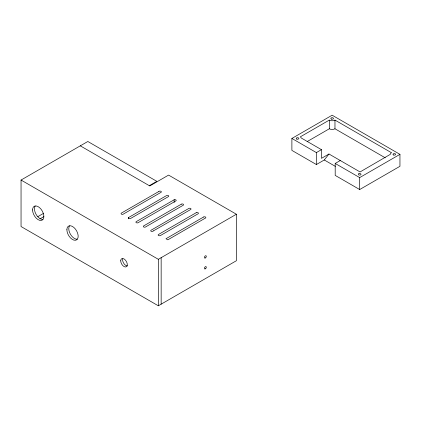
<?xml version="1.0" encoding="UTF-8"?>
<svg xmlns="http://www.w3.org/2000/svg" width="421" height="421" viewBox="0 0 421 421"><rect width="100%" height="100%" fill="white"/><g stroke="black" fill="none" stroke-linecap="round" stroke-linejoin="round"><path stroke-width="0.63" d="M340.268 160.522L335.195 163.453L335.195 175.399L359.687 189.539L399.95 166.295L399.95 154.349L332.148 115.207L291.89 138.451L291.89 150.397L316.382 164.537L324.281 159.98L328.98 154.007L360.06 171.952L390.32 154.349A3.989 2.305 0 0 1 391.488 152.723L334.969 120.09A3.989 2.305 0 0 1 329.327 120.09L300.352 136.82L301.441 138.109L321.46 149.66L321.46 158.349L328.98 154.007M80.3 145.84L149.781 185.95L168.589 175.094L236.391 214.236L236.391 260.725L158.328 305.793L21.05 226.535L21.05 180.046L87.826 141.493L156.833 181.335L149.308 185.682M37.874 216.626L43.558 213.347M39.932 218.894L43.91 216.594M128.663 217.483L166.495 195.602A1.331 0.768 0 0 1 168.247 195.539A1.331 0.768 0 0 1 168.589 196.528L130.478 218.531A1.331 0.768 0 0 1 128.873 218.41A1.331 0.768 0 0 1 128.663 217.483L128.663 218.783M173.699 200.043L136.293 221.604A1.331 0.768 0 0 0 136.425 222.756A1.331 0.768 0 0 0 138.383 222.53L175.794 200.97A1.331 0.768 0 0 0 175.91 199.959A1.331 0.768 0 0 0 174.189 199.764L173.947 199.901M307.172 141.572L329.327 128.779A3.989 2.305 0 0 0 334.969 128.779L385.268 157.822M291.89 138.451L316.382 152.591L321.46 149.66M21.05 180.046L158.328 259.304L236.391 214.236M335.195 163.453L359.687 177.594L399.95 154.349M324.281 159.98L335.342 166.369M359.687 177.594L359.687 189.539M334.969 120.09L334.969 128.779M329.327 120.09L329.327 128.779M316.382 152.591L316.382 164.537M174.189 199.764L174.189 202.369M161.154 257.678L161.154 304.167M158.328 259.304L158.328 305.793M127.542 265.904A4.668 2.694 60 0 1 123.885 263.514A4.668 2.694 60 0 1 122.706 258.82M42.91 219.383A7.978 4.61 60 0 1 36.101 214.415A7.978 4.61 60 0 1 35.206 206.032M77.232 239.202A7.978 4.61 60 0 1 70.423 234.229A7.978 4.61 60 0 1 69.523 225.845M153.355 230.913L152.413 231.455A1.331 0.768 0 0 1 150.918 231.097A1.331 0.768 0 0 1 151.128 230.171L188.534 208.611A1.331 0.768 0 0 1 190.497 208.384A1.331 0.768 0 0 1 190.629 209.537L153.355 230.913M158.864 191.481L121.459 213.042A1.331 0.768 0 0 0 121.343 214.052A1.331 0.768 0 0 0 123.064 214.247L161.169 192.25A1.331 0.768 0 0 0 160.685 191.197A1.331 0.768 0 0 0 158.864 191.481M181.33 204.169L143.708 225.888A1.331 0.768 0 0 0 143.84 227.04A1.331 0.768 0 0 0 145.803 226.814L183.209 205.253A1.331 0.768 0 0 0 183.209 204.169A1.331 0.768 0 0 0 181.33 204.169M196.165 212.731L158.543 234.45A1.331 0.768 0 0 0 158.543 235.539A1.331 0.768 0 0 0 160.427 235.539L198.044 213.815A1.331 0.768 0 0 0 198.044 212.731A1.331 0.768 0 0 0 196.165 212.731M203.58 217.015L165.963 238.733L167.842 239.817L205.185 218.22A1.331 0.768 0 0 0 205.58 217.089A1.331 0.768 0 0 0 203.58 217.015M358.918 173.71L358.666 173.847A1.331 0.768 0 0 0 359.35 175.078A1.331 0.768 0 0 0 360.997 174.199A1.331 0.768 0 0 0 358.918 173.71M393.588 154.996A1.331 0.768 0 0 0 395.635 154.391A1.331 0.768 0 0 0 393.703 153.665A1.331 0.768 0 0 0 393.588 154.996M296.868 139.114A1.331 0.768 0 0 0 298.863 138.451A1.331 0.768 0 0 0 296.868 137.783A1.331 0.768 0 0 0 296.868 139.114M331.485 119.127A1.331 0.768 0 0 0 333.479 118.464A1.331 0.768 0 0 0 331.485 117.801A1.331 0.768 0 0 0 331.485 119.127M205.595 257.836A1.331 0.768 -60 0 0 206.022 255.773A1.331 0.768 -60 0 0 204.448 257.168A1.331 0.768 -60 0 0 205.595 257.836M66.886 229.755A7.978 4.61 60 0 0 75.354 240.286A7.978 4.61 60 0 0 75.354 228.998A7.978 4.61 60 0 0 66.886 229.755M32.57 209.942A7.978 4.61 60 0 0 41.032 220.472A7.978 4.61 60 0 0 41.032 209.184A7.978 4.61 60 0 0 32.57 209.942M120.711 260.831A4.668 2.694 60 0 0 125.658 266.988A4.668 2.694 60 0 0 125.658 260.389A4.668 2.694 60 0 0 120.711 260.831M205.595 268.693A1.331 0.768 -60 0 0 206.022 266.635A1.331 0.768 -60 0 0 204.448 268.03A1.331 0.768 -60 0 0 205.595 268.693"/></g></svg>
